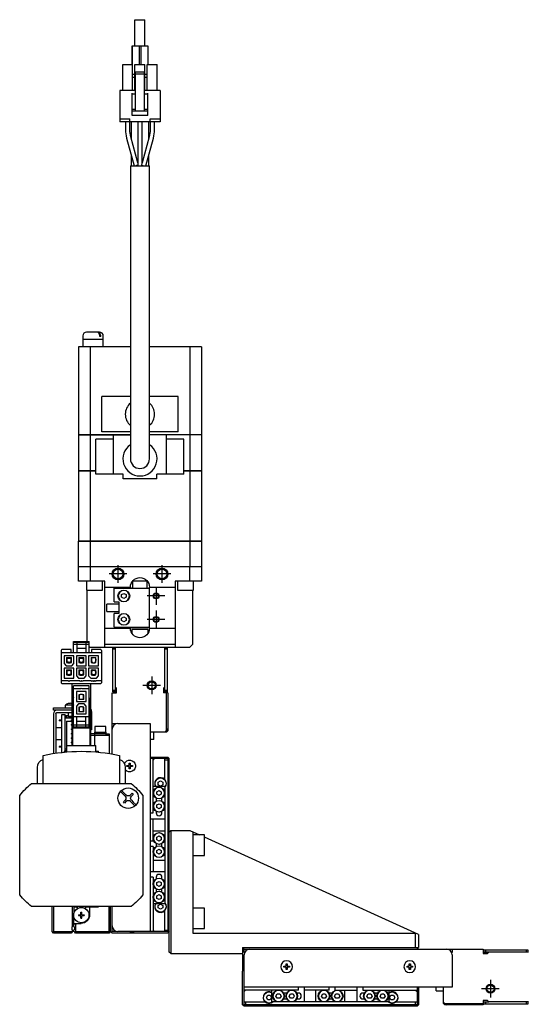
# Model space of a CAD drawing. Extents: x 0 to 1659, y -8 to 1394.
# Drawn here: x 0 to 173.4, y 554.5 to 891.1 of the extents above; entities that cross this region are included whole.
import ezdxf

# ---------------------------------------------------------------- set-up
doc = ezdxf.new("R2010")
doc.units = 0
doc.header["$LTSCALE"] = 0.5
doc.linetypes.add('CENTER', pattern=[50.8, 31.75, -6.35, 6.35, -6.35])
for name, color, linetype in [('MSM_CENTER', 1, 'CENTER'), ('MSM_CONTINUOUS', 7, 'CONTINUOUS'), ('MSM_NARROW', 5, 'CONTINUOUS')]:
    doc.layers.add(name, color=color, linetype=linetype)

msp = doc.modelspace()

# ---------------------------------------------------------------- linework, layer by layer
at = {"layer": 'MSM_CENTER'}
for p, q in [((33.5, 704.97), (33.5, 698.97)), ((48.5, 704.97), (48.5, 698.97)), ((36.5, 701.97), (30.5, 701.97)), ((51.5, 701.97), (45.5, 701.97)), ((46.5, 697.47), (46.5, 691.47)), ((49.5, 694.47), (43.5, 694.47)), ((46.5, 689.47), (46.5, 683.47)), ((49.5, 686.47), (43.5, 686.47)), ((45, 666.97), (45, 660.97)), ((48, 663.97), (42, 663.97)), ((160.5, 563.47), (160.5, 557.47)), ((163.5, 560.47), (157.5, 560.47))]:
    msp.add_line(p, q, dxfattribs=at)
at = {"layer": 'MSM_CONTINUOUS'}
for p, q in [((39.3, 882.17), (39.3, 891.07)), ((39.3, 882.17), (39.3, 891.07)), ((39.3, 891.07), (42.7, 891.07)), ((39.3, 882.17), (39.3, 891.07)), ((42.7, 882.17), (42.7, 891.07)), ((38.3, 881.22), (38.3, 882.17)), ((38.3, 882.17), (43.7, 882.17)), ((38.3, 882.17), (38.3, 875.82)), ((40.75, 882.17), (40.75, 875.82)), ((41.25, 882.17), (41.25, 875.82)), ((43.7, 882.17), (43.7, 875.82)), ((38.3, 880.92), (38.3, 881.22)), ((38.3, 875.82), (38.3, 880.92)), ((38.3, 879.12), (38.3, 879.42)), ((38.3, 879.42), (38.3, 879.24)), ((38.3, 879.24), (38.3, 875.82)), ((38.3, 875.82), (38.3, 879.12)), ((35.1, 875.82), (38.5, 875.82)), ((35.1, 866.92), (35.1, 875.82)), ((38.5, 866.92), (38.5, 875.82)), ((39.3, 875.82), (42.7, 875.82)), ((39.3, 866.92), (39.3, 875.82)), ((42.7, 866.92), (42.7, 875.82)), ((43.5, 875.82), (46.9, 875.82)), ((43.5, 866.92), (43.5, 875.82)), ((46.9, 866.92), (46.9, 875.82)), ((38.5, 872.47), (39.3, 872.47)), ((39.5, 859.92), (39.5, 873.22)), ((42.5, 873.22), (39.5, 873.22)), ((42.5, 872.52), (39.5, 872.52)), ((42.5, 859.92), (42.5, 873.22)), ((42.7, 872.47), (43.5, 872.47)), ((38.5, 871.47), (39.3, 871.47)), ((42.7, 871.47), (43.5, 871.47)), ((34.1, 866.92), (34.1, 856.22)), ((39.5, 866.92), (34.1, 866.92)), ((38.3, 858.42), (38.3, 865.97)), ((39.5, 865.67), (38.3, 865.67)), ((47.9, 866.92), (42.5, 866.92)), ((43.7, 865.67), (42.5, 865.67)), ((43.7, 858.42), (43.7, 865.97)), ((47.9, 866.92), (47.9, 856.22)), ((39.5, 860.42), (38.3, 860.42)), ((43.7, 859.92), (38.3, 859.92)), ((43.7, 858.42), (38.3, 858.42)), ((43.7, 860.42), (42.5, 860.42)), ((34.1, 857.22), (37.5, 857.22)), ((47.9, 856.22), (34.1, 856.22)), ((36.05, 856.22), (36.05, 853.6)), ((37.5, 856.22), (37.5, 857.22)), ((37.55, 853.6), (37.55, 856.22)), ((38, 856.22), (38, 850.64)), ((40.25, 856.22), (40.25, 841.22)), ((41.75, 842.25), (41.75, 856.22)), ((44, 850.64), (44, 856.22)), ((44.45, 856.22), (44.45, 853.59)), ((44.5, 856.22), (44.5, 857.22)), ((44.5, 857.22), (47.9, 857.22)), ((45.95, 853.59), (45.95, 856.22)), ((36.43, 850.71), (38.97, 841.22)), ((40.25, 842.25), (37.88, 851.1)), ((44.12, 851.1), (41.75, 842.25)), ((43.03, 841.22), (45.57, 850.71)), ((38, 844.85), (38, 841.22)), ((41.64, 841.36), (41.75, 842.25)), ((44, 841.22), (44, 844.85)), ((37.75, 841.22), (44.25, 841.22)), ((37.75, 841.22), (37.75, 741.22)), ((41.75, 841.22), (41.75, 841.32)), ((44.25, 741.22), (44.25, 841.22)), ((27.2, 784.47), (22.8, 784.47)), ((21.5, 783.17), (21.5, 782.02)), ((28.5, 782.02), (21.5, 782.02)), ((28.5, 781.97), (21.5, 781.97)), ((21.5, 781.97), (21.5, 779.47)), ((21.55, 782.02), (21.55, 781.97)), ((27.29, 782.97), (27.29, 783.17)), ((27.65, 782.97), (27.29, 782.97)), ((27.65, 782.97), (27.65, 783.17)), ((28.45, 781.97), (28.45, 782.02)), ((28.5, 782.02), (28.5, 783.17)), ((28.5, 779.47), (28.5, 781.97)), ((37.75, 779.47), (20, 779.47)), ((20, 779.47), (20, 749.52)), ((24.03, 779.47), (24.03, 749.52)), ((62, 779.47), (44.25, 779.47)), ((57.97, 779.47), (57.97, 749.52)), ((62, 779.47), (62, 749.52)), ((28, 750.47), (28, 762.47)), ((37.75, 762.47), (28, 762.47)), ((54, 762.47), (44.25, 762.47)), ((54, 750.47), (54, 762.47)), ((20, 749.52), (37.75, 749.52)), ((20, 749.47), (20, 737.22)), ((20, 749.47), (37.75, 749.47)), ((20.05, 749.52), (20.05, 749.47)), ((24.03, 749.47), (24.03, 737.22)), ((24.29, 749.52), (24.29, 749.47)), ((26, 735.97), (26, 747.97)), ((32, 747.97), (26, 747.97)), ((37.75, 750.47), (28, 750.47)), ((32, 735.97), (32, 749.47)), ((54, 750.47), (44.25, 750.47)), ((44.25, 749.52), (62, 749.52)), ((62, 749.47), (44.25, 749.47)), ((50, 735.97), (50, 749.47)), ((56, 747.97), (50, 747.97)), ((56, 735.97), (56, 747.97)), ((57.71, 749.52), (57.71, 749.47)), ((57.97, 749.47), (57.97, 737.22)), ((61.95, 749.52), (61.95, 749.47)), ((62, 749.47), (62, 737.22)), ((20, 737.22), (26, 737.22)), ((20, 737.17), (20, 713.22)), ((20, 737.17), (26, 737.17)), ((20.05, 737.22), (20.05, 737.17)), ((24.03, 737.17), (24.03, 713.22)), ((24.29, 737.22), (24.29, 737.17)), ((56, 737.22), (62, 737.22)), ((56, 737.17), (62, 737.17)), ((57.71, 737.22), (57.71, 737.17)), ((57.97, 737.17), (57.97, 713.22)), ((61.95, 737.22), (61.95, 737.17)), ((62, 737.17), (62, 713.22)), ((35.22, 735.97), (26, 735.97)), ((35.22, 734.47), (35.22, 735.97)), ((46.78, 734.47), (35.22, 734.47)), ((46.78, 734.47), (46.78, 735.97)), ((56, 735.97), (46.78, 735.97)), ((20, 713.22), (62, 713.22)), ((20, 713.17), (62, 713.17)), ((20, 699.47), (20, 713.17)), ((20.05, 713.22), (20.05, 713.17)), ((24.03, 713.17), (24.03, 704.47)), ((24.29, 713.22), (24.29, 713.17)), ((57.71, 713.22), (57.71, 713.17)), ((57.97, 713.17), (57.97, 704.47)), ((61.95, 713.22), (61.95, 713.17)), ((62, 713.17), (62, 699.47)), ((20, 704.47), (62, 704.47)), ((24, 704.47), (24, 699.47)), ((58, 699.47), (58, 704.47)), ((29, 699.47), (20, 699.47)), ((22.75, 699.47), (22.75, 696.47)), ((28.25, 696.47), (28.25, 699.47)), ((29, 676.97), (29, 699.47)), ((29, 697.47), (37.75, 697.47)), ((32.25, 692.47), (32.25, 697.17)), ((32.25, 697.17), (44.25, 697.17)), ((37.75, 697.47), (37.75, 697.17)), ((43.56, 699.47), (38.44, 699.47)), ((38.5, 699.47), (38.5, 697.17)), ((43.5, 697.17), (43.5, 699.47)), ((44.25, 697.47), (53, 697.47)), ((44.25, 683.47), (44.25, 697.47)), ((53, 699.47), (53, 676.97)), ((62, 699.47), (53, 699.47)), ((53.75, 699.47), (53.75, 696.47)), ((59.25, 696.47), (59.25, 699.47)), ((22.75, 696.47), (28.25, 696.47)), ((23, 678.97), (23, 696.47)), ((34.75, 694.91), (35.5, 695.34)), ((34.75, 694.04), (34.75, 694.91)), ((35.5, 693.61), (34.75, 694.04)), ((35.5, 695.34), (36.25, 694.91)), ((36.25, 694.04), (35.5, 693.61)), ((36.25, 694.91), (36.25, 694.04)), ((46.15, 693.77), (46.8, 693.77)), ((46.82, 693.76), (46.8, 693.77)), ((53.75, 696.47), (59.25, 696.47)), ((59, 677.97), (59, 696.47)), ((29.75, 689.22), (29.75, 691.72)), ((33.75, 691.72), (29.75, 691.72)), ((32.25, 692.47), (33.75, 692.47)), ((33.75, 692.47), (33.75, 688.47)), ((29.75, 689.22), (33.75, 689.22)), ((32.25, 683.77), (32.25, 688.47)), ((33.75, 688.47), (32.25, 688.47)), ((34.75, 686.91), (35.5, 687.34)), ((34.75, 686.04), (34.75, 686.91)), ((35.5, 687.34), (36.25, 686.91)), ((36.25, 686.91), (36.25, 686.04)), ((29, 683.47), (37.75, 683.47)), ((32.25, 683.77), (44.25, 683.77)), ((35.5, 685.61), (34.75, 686.04)), ((36.25, 686.04), (35.5, 685.61)), ((37.75, 683.77), (37.75, 683.47)), ((44.25, 683.57), (37.75, 683.57)), ((44.25, 683.47), (53, 683.47)), ((43.75, 682.97), (38.25, 682.97)), ((38.25, 682.97), (38.25, 681.74)), ((43.75, 681.74), (43.75, 682.97)), ((18.3, 675.17), (18.3, 678.97)), ((18.3, 678.97), (23.7, 678.97)), ((18.3, 678.67), (23.7, 678.67)), ((18.3, 677.97), (23.7, 677.97)), ((19.5, 678.67), (19.5, 675.17)), ((19.5, 676.67), (22.5, 676.67)), ((22.5, 678.67), (22.5, 675.17)), ((23.7, 675.17), (23.7, 678.97)), ((23.7, 677.27), (24, 676.97)), ((24, 676.97), (58, 676.97)), ((29, 677.97), (53, 677.97)), ((31.7, 661.77), (31.7, 676.77)), ((31.7, 676.77), (32.5, 676.77)), ((32.5, 676.97), (32.5, 661.77)), ((49.5, 661.77), (49.5, 676.97)), ((49.5, 676.77), (50.3, 676.77)), ((50.3, 676.77), (50.3, 661.77)), ((58, 676.97), (59, 677.97)), ((14.1, 675.87), (14.1, 664.87)), ((14.1, 675.17), (27.9, 675.17)), ((17.5, 676.17), (14.4, 676.17)), ((15.1, 674.07), (15.1, 671.42)), ((18.5, 674.07), (15.1, 674.07)), ((16, 673.42), (16, 672.92)), ((16, 673.42), (17.6, 673.42)), ((16.05, 673.42), (16.05, 672.05)), ((17, 673.27), (17.55, 673.12)), ((17.5, 675.17), (17.5, 676.17)), ((17.55, 672.05), (17.55, 673.42)), ((17.6, 672.92), (17.6, 673.42)), ((18.5, 671.42), (18.5, 674.07)), ((19.3, 674.07), (19.3, 670.67)), ((22.7, 674.07), (19.3, 674.07)), ((20.2, 673.42), (21.8, 673.42)), ((20.2, 673.42), (20.2, 672.92)), ((20.25, 673.42), (20.25, 672.05)), ((21.75, 672.05), (21.75, 673.42)), ((21.8, 672.92), (21.8, 673.42)), ((22.7, 670.67), (22.7, 674.07)), ((23.5, 674.07), (23.5, 670.67)), ((26.9, 674.07), (23.5, 674.07)), ((24.4, 673.42), (26, 673.42)), ((24.4, 673.42), (24.4, 672.92)), ((24.45, 673.42), (24.45, 672.05)), ((24.5, 676.17), (24.5, 675.17)), ((27.6, 676.17), (24.5, 676.17)), ((25.95, 672.05), (25.95, 673.42)), ((26, 672.92), (26, 673.42)), ((26.9, 670.67), (26.9, 674.07)), ((27.9, 675.87), (27.9, 664.87)), ((32.5, 676.27), (31.7, 676.27)), ((50.3, 676.27), (49.5, 676.27)), ((15.1, 671.42), (15.85, 670.67)), ((15.1, 669.87), (15.1, 666.47)), ((18.5, 669.87), (15.1, 669.87)), ((15.85, 670.67), (17.75, 670.67)), ((15.9, 672.92), (15.9, 672.42)), ((16.05, 672.92), (15.9, 672.92)), ((15.9, 672.42), (16.05, 672.42)), ((16, 672.42), (16, 671.77)), ((16, 671.77), (16.32, 671.77)), ((16.05, 672.05), (16.32, 671.77)), ((16.32, 671.77), (16.43, 671.67)), ((16.43, 671.67), (17.18, 671.67)), ((17.14, 671.67), (16.6, 671.83)), ((17.18, 671.67), (17.27, 671.77)), ((17.27, 671.77), (17.55, 672.05)), ((17.27, 671.77), (17.6, 671.77)), ((17.55, 672.92), (17.7, 672.92)), ((17.55, 672.42), (17.7, 672.42)), ((17.6, 671.77), (17.6, 672.42)), ((17.7, 672.42), (17.7, 672.92)), ((17.75, 670.67), (18.5, 671.42)), ((18.5, 666.47), (18.5, 669.87)), ((19.3, 670.67), (22.7, 670.67)), ((19.3, 669.87), (19.3, 667.22)), ((22.7, 669.87), (19.3, 669.87)), ((20.25, 672.92), (20.1, 672.92)), ((20.1, 672.92), (20.1, 672.42)), ((20.1, 672.42), (20.25, 672.42)), ((20.2, 672.42), (20.2, 671.77)), ((20.2, 671.77), (20.52, 671.77)), ((20.25, 672.05), (20.52, 671.77)), ((20.52, 671.77), (20.62, 671.67)), ((20.62, 671.67), (21.37, 671.67)), ((21.37, 671.67), (21.47, 671.77)), ((21.47, 671.77), (21.75, 672.05)), ((21.47, 671.77), (21.8, 671.77)), ((21.75, 672.92), (21.9, 672.92)), ((21.75, 672.42), (21.9, 672.42)), ((21.8, 671.77), (21.8, 672.42)), ((21.9, 672.42), (21.9, 672.92)), ((22.7, 667.22), (22.7, 669.87)), ((23.5, 670.67), (26.9, 670.67)), ((23.5, 669.87), (23.5, 667.22)), ((26.9, 669.87), (23.5, 669.87)), ((24.3, 672.92), (24.3, 672.42)), ((24.45, 672.92), (24.3, 672.92)), ((24.3, 672.42), (24.45, 672.42)), ((24.4, 672.42), (24.4, 671.77)), ((24.4, 671.77), (24.72, 671.77)), ((24.45, 672.05), (24.72, 671.77)), ((24.72, 671.77), (24.82, 671.67)), ((24.82, 671.67), (25.57, 671.67)), ((25.57, 671.67), (25.67, 671.77)), ((25.67, 671.77), (25.95, 672.05)), ((25.67, 671.77), (26, 671.77)), ((25.95, 672.92), (26.1, 672.92)), ((25.95, 672.42), (26.1, 672.42)), ((26, 671.77), (26, 672.42)), ((26.1, 672.42), (26.1, 672.92)), ((26.9, 667.22), (26.9, 669.87)), ((15.1, 666.47), (18.5, 666.47)), ((16.05, 668.72), (15.9, 668.72)), ((15.9, 668.72), (15.9, 668.22)), ((15.9, 668.22), (16.05, 668.22)), ((16, 669.22), (16, 668.72)), ((16, 669.22), (17.6, 669.22)), ((16, 668.22), (16, 667.57)), ((16, 667.57), (16.32, 667.57)), ((16.05, 669.22), (16.05, 667.85)), ((16.05, 667.85), (16.32, 667.57)), ((16.32, 667.57), (16.43, 667.47)), ((16.43, 667.47), (17.18, 667.47)), ((16.59, 669.07), (17.11, 669.22)), ((17.46, 667.76), (17.01, 667.63)), ((17.18, 667.47), (17.27, 667.57)), ((17.27, 667.57), (17.55, 667.85)), ((17.27, 667.57), (17.6, 667.57)), ((17.55, 667.85), (17.55, 669.22)), ((17.55, 668.72), (17.7, 668.72)), ((17.55, 668.22), (17.7, 668.22)), ((17.6, 668.72), (17.6, 669.22)), ((17.6, 667.57), (17.6, 668.22)), ((17.7, 668.22), (17.7, 668.72)), ((19.3, 667.22), (20.05, 666.47)), ((20.05, 666.47), (21.95, 666.47)), ((20.1, 668.72), (20.1, 668.22)), ((20.25, 668.72), (20.1, 668.72)), ((20.1, 668.22), (20.25, 668.22)), ((20.2, 669.22), (21.8, 669.22)), ((20.2, 669.22), (20.2, 668.72)), ((20.2, 668.22), (20.2, 667.57)), ((20.2, 667.57), (20.52, 667.57)), ((20.25, 669.22), (20.25, 667.85)), ((20.25, 669.22), (20.25, 669.14)), ((20.25, 667.85), (20.52, 667.57)), ((20.52, 667.57), (20.62, 667.47)), ((20.62, 667.47), (21.37, 667.47)), ((21.37, 667.47), (21.75, 667.85)), ((21.47, 667.57), (21.8, 667.57)), ((21.75, 667.85), (21.75, 669.22)), ((21.75, 669.22), (21.75, 669.14)), ((21.75, 668.72), (21.9, 668.72)), ((21.75, 668.22), (21.9, 668.22)), ((21.8, 668.72), (21.8, 669.22)), ((21.8, 667.57), (21.8, 668.22)), ((21.9, 668.22), (21.9, 668.72)), ((21.95, 666.47), (22.7, 667.22)), ((23.5, 667.22), (24.25, 666.47)), ((24.25, 666.47), (26.15, 666.47)), ((24.45, 668.72), (24.3, 668.72)), ((24.3, 668.72), (24.3, 668.22)), ((24.3, 668.22), (24.45, 668.22)), ((24.4, 669.22), (26, 669.22)), ((24.4, 669.22), (24.4, 668.72)), ((24.4, 668.22), (24.4, 667.57)), ((24.4, 667.57), (24.72, 667.57)), ((24.45, 669.22), (24.45, 667.85)), ((24.45, 667.85), (24.72, 667.57)), ((24.54, 667.76), (24.99, 667.63)), ((24.72, 667.57), (24.82, 667.47)), ((24.82, 667.47), (25.57, 667.47)), ((25.41, 669.07), (24.89, 669.22)), ((25.57, 667.47), (25.67, 667.57)), ((25.67, 667.57), (25.95, 667.85)), ((25.67, 667.57), (26, 667.57)), ((25.95, 667.85), (25.95, 669.22)), ((25.95, 668.72), (26.1, 668.72)), ((25.95, 668.22), (26.1, 668.22)), ((26, 668.72), (26, 669.22)), ((26, 667.57), (26, 668.22)), ((26.1, 668.22), (26.1, 668.72)), ((26.15, 666.47), (26.9, 667.22)), ((14.1, 665.57), (16.55, 665.57)), ((14.4, 664.57), (27.6, 664.57)), ((17.05, 665.57), (20.47, 665.57)), ((17.75, 664.57), (17.75, 643.47)), ((18.3, 649.37), (18.3, 663.77)), ((23.7, 663.77), (18.3, 663.77)), ((20.97, 665.57), (21.02, 665.57)), ((21.53, 665.57), (24.4, 665.57)), ((23.7, 649.37), (23.7, 663.77)), ((24.25, 643.47), (24.25, 664.57)), ((24.9, 665.57), (24.95, 665.57)), ((25.45, 665.57), (25.5, 665.57)), ((26, 665.57), (27.9, 665.57)), ((32.5, 663.47), (33, 662.97)), ((32.75, 663.22), (32.75, 661.47)), ((49, 662.97), (49.5, 663.47)), ((20.75, 662.77), (18.3, 662.77)), ((22.7, 661.87), (19.3, 661.87)), ((19.3, 661.87), (19.3, 658.47)), ((20.25, 660.12), (20.1, 660.12)), ((20.1, 660.12), (20.1, 659.62)), ((20.52, 660.77), (20.2, 660.77)), ((20.2, 660.77), (20.2, 660.12)), ((20.62, 660.87), (20.25, 660.5)), ((20.25, 660.5), (20.25, 659.12)), ((21.37, 660.87), (20.62, 660.87)), ((23.7, 662.77), (21.25, 662.77)), ((21.75, 660.5), (21.37, 660.87)), ((21.8, 660.77), (21.47, 660.77)), ((21.75, 659.12), (21.75, 660.5)), ((21.9, 660.12), (21.75, 660.12)), ((21.8, 660.12), (21.8, 660.77)), ((21.9, 659.62), (21.9, 660.12)), ((22.7, 658.47), (22.7, 661.87)), ((31.5, 640.54), (31.5, 661.47)), ((31.5, 661.47), (33, 661.47)), ((31.7, 662.27), (32.5, 662.27)), ((32.5, 661.77), (31.7, 661.77)), ((33, 661.47), (33, 662.97)), ((49, 662.97), (49, 661.47)), ((50.5, 661.47), (49, 661.47)), ((49.5, 662.27), (50.3, 662.27)), ((50.3, 661.77), (49.5, 661.77)), ((50, 648.59), (50, 661.47)), ((50.5, 661.47), (50.5, 648.47)), ((17.75, 657.17), (15.5, 657.17)), ((15.5, 657.17), (15.5, 656.27)), ((16.57, 657.73), (16.55, 657.73)), ((17.3, 657.73), (17.3, 657.86)), ((17.7, 657.73), (17.3, 657.73)), ((17.7, 657.86), (17.7, 657.73)), ((18, 658.47), (18, 643.47)), ((19.3, 658.47), (22.7, 658.47)), ((20.05, 657.67), (19.3, 656.92)), ((19.3, 656.92), (19.3, 654.27)), ((21.95, 657.67), (20.05, 657.67)), ((20.1, 659.62), (20.25, 659.62)), ((20.2, 659.62), (20.2, 659.12)), ((21.8, 659.12), (20.2, 659.12)), ((20.52, 656.57), (20.2, 656.57)), ((20.2, 656.57), (20.2, 655.92)), ((20.62, 656.67), (20.25, 656.3)), ((21.37, 656.67), (20.62, 656.67)), ((21.75, 656.3), (21.37, 656.67)), ((21.8, 656.57), (21.47, 656.57)), ((21.9, 659.62), (21.75, 659.62)), ((21.8, 659.12), (21.8, 659.62)), ((21.8, 655.92), (21.8, 656.57)), ((22.7, 656.92), (21.95, 657.67)), ((22.7, 654.27), (22.7, 656.92)), ((24, 643.47), (24, 658.47)), ((11.5, 655.47), (11.5, 656.27)), ((11.5, 656.27), (17.75, 656.27)), ((17.75, 655.47), (11.5, 655.47)), ((11.5, 654.27), (11.5, 640.71)), ((12.3, 654.27), (12.3, 640.83)), ((12.7, 654.67), (17.75, 654.67)), ((14.3, 641.09), (14.3, 653.97)), ((14.3, 653.97), (15.5, 653.97)), ((15.5, 641.47), (15.5, 653.97)), ((15.5, 653.72), (16.5, 653.72)), ((15.5, 653.18), (16.05, 653.18)), ((16.05, 653.18), (16.05, 652.95)), ((16.5, 654.67), (16.5, 653.47)), ((16.5, 653.47), (17.75, 653.47)), ((16.5, 653.47), (16.7, 653.27)), ((17.75, 653.27), (16.7, 653.27)), ((23.7, 653.17), (18.3, 653.17)), ((19.3, 654.27), (22.7, 654.27)), ((19.5, 649.67), (19.5, 653.17)), ((20.25, 655.92), (20.1, 655.92)), ((20.1, 655.92), (20.1, 655.42)), ((20.1, 655.42), (20.25, 655.42)), ((20.2, 655.42), (20.2, 654.92)), ((21.8, 654.92), (20.2, 654.92)), ((20.25, 656.3), (20.25, 654.92)), ((21.75, 654.92), (21.75, 656.3)), ((21.9, 655.92), (21.75, 655.92)), ((21.9, 655.42), (21.75, 655.42)), ((21.8, 654.92), (21.8, 655.42)), ((21.9, 655.42), (21.9, 655.92)), ((22.5, 649.67), (22.5, 653.17)), ((24.5, 655.07), (24.5, 648.77)), ((14.3, 652.1), (13.5, 652.1)), ((13.5, 652.1), (13.5, 651.85)), ((14.3, 651.85), (13.5, 651.85)), ((15.5, 652.95), (16.3, 652.95)), ((17.75, 652.72), (15.5, 652.72)), ((16, 651.72), (17.65, 651.72)), ((16, 651.72), (16, 641.26)), ((16.3, 652.95), (16.3, 652.72)), ((17.65, 652.22), (17.75, 652.22)), ((17.65, 651.72), (17.65, 652.22)), ((23.7, 650.37), (18.3, 650.37)), ((23.7, 649.67), (18.3, 649.67)), ((22.5, 651.67), (19.5, 651.67)), ((29.4, 649.97), (25.6, 649.97)), ((25.6, 649.97), (25.6, 647.97)), ((29.4, 647.97), (29.4, 649.97)), ((31.5, 650.97), (32.7, 650.97)), ((33.5, 650.97), (44.5, 650.97)), ((44.5, 650.97), (44.5, 579.97)), ((14.3, 649.47), (12.3, 649.47)), ((23.7, 649.37), (18.3, 649.37)), ((24.5, 648.77), (24.25, 648.77)), ((29.5, 647.47), (24.25, 647.47)), ((24.25, 646.97), (30.5, 646.97)), ((25.5, 647.97), (25.5, 643.47)), ((25.5, 647.97), (29.5, 647.97)), ((25.5, 646.47), (26, 646.97)), ((29.5, 646.97), (29.5, 647.97)), ((29.5, 647.47), (30.5, 647.47)), ((30.5, 647.47), (30.5, 640.71)), ((50, 647.97), (44.5, 647.97)), ((45.75, 645.47), (45.75, 647.97)), ((49.69, 647.97), (50, 648.59)), ((50, 648.59), (50.5, 649.09)), ((50.5, 648.47), (50, 647.97)), ((12.3, 645.47), (14.3, 645.47)), ((14.3, 643.1), (13.5, 643.1)), ((13.5, 643.1), (13.5, 642.85)), ((16, 643.47), (26, 643.47)), ((26, 641.26), (26, 643.47)), ((45.75, 645.47), (44.5, 645.47)), ((8, 630.47), (8, 640.04)), ((14.3, 642.85), (13.5, 642.85)), ((15.18, 641.47), (16, 641.47)), ((15.18, 641.47), (15.18, 641.19)), ((16, 642.22), (15.5, 642.22)), ((15.5, 641.77), (16, 641.77)), ((26, 641.47), (26.82, 641.47)), ((26.82, 641.19), (26.82, 641.47)), ((34, 640.04), (34, 630.47)), ((36.57, 636.67), (37.3, 636.67)), ((37.3, 636.27), (36.57, 636.27)), ((37.3, 636.67), (37.3, 637.4)), ((37.3, 635.54), (37.3, 636.27)), ((37.7, 637.4), (37.7, 636.67)), ((37.7, 636.67), (38.43, 636.67)), ((37.7, 636.27), (37.7, 635.54)), ((38.43, 636.27), (37.7, 636.27)), ((44.5, 639.47), (50.5, 639.47)), ((50.5, 638.97), (44.5, 638.97)), ((45.5, 638.47), (46, 638.97)), ((45.5, 620.47), (45.5, 638.97)), ((49.5, 631.8), (49.5, 638.97)), ((50.5, 638.47), (49.5, 638.47)), ((50.5, 639.47), (51, 638.97)), ((50.75, 639.22), (50.5, 638.97)), ((50.5, 638.97), (50.5, 579.97)), ((51, 572.97), (51, 638.97)), ((6, 630.47), (6, 635.89)), ((36, 635.89), (36, 630.47)), ((4, 630.47), (3.87, 630.34)), ((4.03, 630.47), (37.97, 630.47)), ((38.13, 630.34), (38, 630.47)), ((49.5, 629.47), (45.5, 629.47)), ((47.25, 630.91), (48, 631.34)), ((47.25, 630.04), (47.25, 630.91)), ((48, 629.61), (47.25, 630.04)), ((48, 631.34), (48.75, 630.91)), ((48.75, 630.04), (48, 629.61)), ((48.75, 630.91), (48.75, 630.04)), ((49.5, 629.47), (49.5, 589.47)), ((0.13, 626.6), (0, 626.47)), ((0, 592.5), (0, 626.44)), ((35.94, 626.18), (34.35, 627.77)), ((34.71, 628.12), (36.29, 626.53)), ((37.71, 626.53), (38.31, 627.13)), ((38.66, 626.78), (38.06, 626.18)), ((38.31, 627.13), (38.66, 626.78)), ((42, 626.47), (41.87, 626.6)), ((42, 626.44), (42, 592.5)), ((46.75, 627.66), (47.5, 628.09)), ((46.75, 626.79), (46.75, 627.66)), ((47.5, 626.36), (46.75, 626.79)), ((47.5, 628.09), (48.25, 627.66)), ((48.25, 626.79), (47.5, 626.36)), ((48.25, 627.66), (48.25, 626.79)), ((35.34, 624.17), (35.94, 624.77)), ((35.69, 623.81), (35.34, 624.17)), ((36.29, 624.41), (35.69, 623.81)), ((38.37, 623.75), (37.71, 624.41)), ((38.06, 624.77), (38.72, 624.1)), ((39.29, 622.83), (38.37, 623.75)), ((38.72, 624.1), (39.65, 623.18)), ((46.5, 625.49), (46.5, 624.46)), ((46.75, 623.16), (47.5, 623.59)), ((46.75, 622.29), (46.75, 623.16)), ((47.5, 623.59), (48.25, 623.16)), ((48.25, 623.16), (48.25, 622.29)), ((48.5, 624.46), (48.5, 625.49)), ((44.5, 620.47), (45.5, 620.47)), ((46.5, 620.99), (46.5, 620.47)), ((47.5, 621.86), (46.75, 622.29)), ((48.25, 622.29), (47.5, 621.86)), ((48.5, 620.47), (48.5, 620.99)), ((44.5, 618.47), (49.5, 618.47)), ((45.5, 610.97), (45.5, 618.47)), ((49.5, 614.27), (45.5, 614.27)), ((51, 613.97), (51.5, 614.47)), ((51.5, 614.47), (51.5, 572.47)), ((51.5, 614.47), (58, 614.47)), ((58, 614.47), (61.29, 612.97)), ((59, 614.02), (59, 579.47)), ((63, 612.97), (59, 612.97)), ((63, 605.97), (63, 612.97)), ((44.5, 610.97), (45.5, 610.97)), ((46.5, 609.99), (46.5, 608.96)), ((46.75, 612.16), (47.5, 612.59)), ((46.75, 611.29), (46.75, 612.16)), ((47.5, 610.86), (46.75, 611.29)), ((47.5, 612.59), (48.25, 612.16)), ((48.25, 611.29), (47.5, 610.86)), ((48.25, 612.16), (48.25, 611.29)), ((48.5, 608.96), (48.5, 609.99)), ((136, 578.93), (63, 612.19)), ((45.5, 608.97), (44.5, 608.97)), ((45.5, 608.97), (45.5, 600.47)), ((46.75, 607.66), (47.5, 608.09)), ((46.75, 606.79), (46.75, 607.66)), ((47.5, 606.36), (46.75, 606.79)), ((47.5, 608.09), (48.25, 607.66)), ((48.25, 606.79), (47.5, 606.36)), ((48.25, 607.66), (48.25, 606.79)), ((59, 605.97), (63, 605.97)), ((45.5, 604.27), (49.5, 604.27)), ((44.5, 600.47), (49.5, 600.47)), ((45.5, 598.47), (44.5, 598.47)), ((45.5, 598.47), (45.5, 579.97)), ((46.5, 598.47), (46.5, 597.96)), ((46.75, 596.66), (47.5, 597.09)), ((46.75, 595.79), (46.75, 596.66)), ((47.5, 595.36), (46.75, 595.79)), ((47.5, 597.09), (48.25, 596.66)), ((48.25, 595.79), (47.5, 595.36)), ((48.25, 596.66), (48.25, 595.79)), ((48.5, 597.96), (48.5, 598.47)), ((0, 592.47), (0.13, 592.34)), ((41.87, 592.34), (42, 592.47)), ((46.5, 594.49), (46.5, 593.46)), ((46.75, 592.16), (47.5, 592.59)), ((47.5, 592.59), (48.25, 592.16)), ((48.5, 593.46), (48.5, 594.49)), ((49.5, 589.47), (45.5, 589.47)), ((46.75, 591.29), (46.75, 592.16)), ((47.5, 590.86), (46.75, 591.29)), ((47.25, 588.91), (48, 589.34)), ((48.25, 591.29), (47.5, 590.86)), ((48, 589.34), (48.75, 588.91)), ((48.25, 592.16), (48.25, 591.29)), ((3.87, 588.6), (4, 588.47)), ((37.97, 588.47), (4.03, 588.47)), ((11, 579.97), (11, 588.47)), ((11.5, 588.47), (11.5, 579.97)), ((18, 581.73), (18, 588.47)), ((19.45, 588.27), (18.5, 588.27)), ((18.5, 588.27), (18.5, 586.29)), ((19.62, 587.98), (19.45, 588.27)), ((20, 585.72), (20.79, 585.72)), ((20, 585.72), (20, 585.43)), ((20.53, 585.43), (20.53, 585.72)), ((20.85, 586.57), (21.14, 586.57)), ((20.85, 585.78), (20.85, 586.57)), ((21.14, 586.04), (20.85, 586.04)), ((21.14, 585.78), (21.14, 586.57)), ((21.2, 585.72), (22, 585.72)), ((21.47, 585.43), (21.47, 585.72)), ((22, 585.72), (22, 585.43)), ((22.55, 588.27), (22.38, 587.98)), ((26.7, 588.27), (22.55, 588.27)), ((23.8, 588.27), (23.8, 585.57)), ((26.7, 588.47), (26.7, 588.27)), ((30.5, 579.97), (30.5, 588.47)), ((31, 579.97), (31, 588.47)), ((31.5, 579.97), (31.5, 588.47)), ((38, 588.47), (38.13, 588.6)), ((47.25, 588.04), (47.25, 588.91)), ((48, 587.61), (47.25, 588.04)), ((48.75, 588.04), (48, 587.61)), ((48.75, 588.91), (48.75, 588.04)), ((49.5, 579.97), (49.5, 587.15)), ((63, 587.97), (59, 587.97)), ((63, 580.97), (63, 587.97)), ((18.5, 581.73), (18.5, 584.86)), ((18.5, 582.77), (21, 582.77)), ((18.65, 582.77), (19, 582.27)), ((19, 582.27), (19.5, 582.77)), ((20, 585.43), (20.79, 585.43)), ((20.85, 584.57), (20.85, 585.37)), ((20.85, 585.1), (21.14, 585.1)), ((20.85, 584.57), (21.14, 584.57)), ((21.14, 584.57), (21.14, 585.37)), ((21.2, 585.43), (22, 585.43)), ((11.5, 579.47), (11, 579.97)), ((11.25, 579.72), (11.5, 579.97)), ((11.5, 579.97), (18, 579.97)), ((17.5, 579.47), (11.5, 579.47)), ((18, 579.97), (17.5, 579.47)), ((18, 579.97), (18, 580.41)), ((18.5, 579.97), (18.5, 580.41)), ((18.75, 579.72), (18.5, 579.97)), ((18.75, 579.72), (19, 579.97)), ((19, 579.47), (18.75, 579.72)), ((19, 582.27), (19, 579.97)), ((19, 579.97), (30.5, 579.97)), ((30.5, 579.47), (19, 579.47)), ((30.5, 579.97), (30.75, 579.72)), ((30.75, 579.72), (30.5, 579.47)), ((31, 579.97), (30.75, 579.72)), ((31, 579.97), (31.5, 579.47)), ((31.25, 579.72), (31.5, 579.97)), ((32.7, 579.97), (31.5, 579.97)), ((38.7, 579.47), (31.5, 579.47)), ((50.5, 579.97), (33.5, 579.97)), ((37.5, 579.97), (38, 579.47)), ((38, 579.97), (38, 579.47)), ((38.22, 579.47), (38.22, 579.97)), ((38.4, 579.97), (38.4, 579.87)), ((38.5, 579.97), (39, 579.47)), ((38.8, 579.57), (38.7, 579.47)), ((38.9, 579.57), (38.7, 579.57)), ((38.75, 579.72), (39, 579.97)), ((50.5, 579.47), (39, 579.47)), ((46, 579.97), (45.5, 580.47)), ((49.5, 580.47), (50.5, 580.47)), ((50.5, 579.97), (50.75, 579.72)), ((51, 579.97), (50.5, 579.47)), ((59, 580.97), (63, 580.97)), ((59, 579.47), (134.8, 579.47)), ((135, 574.47), (135, 579.38)), ((136, 578.93), (136, 574.47)), ((51.5, 572.47), (51, 572.97)), ((51.5, 572.47), (76, 572.47)), ((76, 573.97), (76.5, 574.47)), ((76, 574.47), (76, 566.77)), ((76, 574.47), (136, 574.47)), ((76.25, 574.22), (76.5, 573.97)), ((76.5, 572.77), (76.5, 573.97)), ((76.5, 573.97), (158, 573.97)), ((135.75, 574.22), (135.5, 574.47)), ((135.5, 573.97), (135.75, 574.22)), ((135.75, 574.22), (136, 573.97)), ((147.5, 573.97), (147.5, 572.77)), ((158, 573.97), (158, 572.47)), ((159.75, 572.72), (158, 572.72)), ((158, 572.47), (159.5, 572.47)), ((158.3, 572.97), (158.3, 573.77)), ((158.3, 573.77), (173.3, 573.77)), ((173.5, 572.97), (158.3, 572.97)), ((158.8, 573.77), (158.8, 572.97)), ((160, 572.97), (159.5, 572.47)), ((172.8, 572.97), (172.8, 573.77)), ((173.3, 573.77), (173.3, 572.97)), ((76.5, 554.97), (76.5, 571.97)), ((90.8, 568.17), (90.8, 568.9)), ((91.2, 568.9), (91.2, 568.17)), ((132.8, 568.17), (132.8, 568.9)), ((133.2, 568.9), (133.2, 568.17)), ((147.5, 571.97), (147.5, 560.97)), ((76.5, 567.97), (76, 567.47)), ((76.5, 567.47), (76, 567.47)), ((76, 567.25), (76.5, 567.25)), ((76, 566.47), (76.5, 566.97)), ((76.1, 566.67), (76, 566.77)), ((76, 554.97), (76, 566.47)), ((76.1, 566.57), (76.1, 566.77)), ((76.25, 566.72), (76.5, 566.47)), ((76.5, 567.07), (76.4, 567.07)), ((90.07, 568.17), (90.8, 568.17)), ((90.8, 567.77), (90.07, 567.77)), ((90.8, 567.04), (90.8, 567.77)), ((91.2, 568.17), (91.93, 568.17)), ((91.2, 567.77), (91.2, 567.04)), ((91.93, 567.77), (91.2, 567.77)), ((132.07, 568.17), (132.8, 568.17)), ((132.8, 567.77), (132.07, 567.77)), ((132.8, 567.04), (132.8, 567.77)), ((133.2, 568.17), (133.93, 568.17)), ((133.2, 567.77), (133.2, 567.04)), ((133.93, 567.77), (133.2, 567.77)), ((147.5, 560.97), (76.5, 560.97)), ((76.5, 559.47), (77, 559.97)), ((95, 559.97), (76.5, 559.97)), ((86, 555.97), (86, 559.97)), ((91.02, 558.97), (89.98, 558.97)), ((95, 558.97), (94.48, 558.97)), ((95, 559.97), (95, 560.97)), ((97, 560.97), (97, 555.97)), ((105.5, 559.97), (97, 559.97)), ((100.8, 559.97), (100.8, 555.97)), ((106.52, 558.97), (105.48, 558.97)), ((105.5, 559.97), (105.5, 560.97)), ((107.5, 560.97), (107.5, 559.97)), ((107.5, 559.97), (115, 559.97)), ((110.8, 555.97), (110.8, 559.97)), ((115, 560.97), (115, 555.97)), ((117, 560.97), (117, 559.97)), ((117, 559.97), (135.5, 559.97)), ((117.52, 558.97), (117, 558.97)), ((122.02, 558.97), (120.98, 558.97)), ((126, 555.97), (126, 559.97)), ((135, 559.97), (135.5, 559.47)), ((135.5, 560.97), (135.5, 554.97)), ((136, 560.97), (136, 554.97)), ((142, 559.72), (142, 560.97)), ((142, 559.72), (144.5, 559.72)), ((144.5, 555.47), (144.5, 560.97)), ((76.5, 555.97), (83.68, 555.97)), ((77, 555.97), (77, 554.97)), ((84.13, 557.47), (84.57, 558.22)), ((84.57, 556.72), (84.13, 557.47)), ((84.57, 558.22), (85.43, 558.22)), ((85.43, 556.72), (84.57, 556.72)), ((85.43, 558.22), (85.87, 557.47)), ((85.87, 557.47), (85.43, 556.72)), ((126, 555.97), (86, 555.97)), ((87.38, 557.97), (87.82, 558.72)), ((87.82, 557.22), (87.38, 557.97)), ((87.82, 558.72), (88.68, 558.72)), ((88.68, 557.22), (87.82, 557.22)), ((88.68, 558.72), (89.12, 557.97)), ((89.12, 557.97), (88.68, 557.22)), ((89.98, 556.97), (91.02, 556.97)), ((91.88, 557.97), (92.32, 558.72)), ((92.32, 557.22), (91.88, 557.97)), ((92.32, 558.72), (93.18, 558.72)), ((93.18, 557.22), (92.32, 557.22)), ((93.18, 558.72), (93.62, 557.97)), ((93.62, 557.97), (93.18, 557.22)), ((94.48, 556.97), (95, 556.97)), ((102.88, 557.97), (103.32, 558.72)), ((103.32, 557.22), (102.88, 557.97)), ((103.32, 558.72), (104.18, 558.72)), ((104.18, 557.22), (103.32, 557.22)), ((104.18, 558.72), (104.62, 557.97)), ((104.62, 557.97), (104.18, 557.22)), ((105.48, 556.97), (106.52, 556.97)), ((107.38, 557.97), (107.82, 558.72)), ((107.82, 557.22), (107.38, 557.97)), ((107.82, 558.72), (108.68, 558.72)), ((108.68, 557.22), (107.82, 557.22)), ((108.68, 558.72), (109.12, 557.97)), ((109.12, 557.97), (108.68, 557.22)), ((117, 556.97), (117.52, 556.97)), ((118.38, 557.97), (118.82, 558.72)), ((118.82, 557.22), (118.38, 557.97)), ((118.82, 558.72), (119.68, 558.72)), ((119.68, 557.22), (118.82, 557.22)), ((119.68, 558.72), (120.12, 557.97)), ((120.12, 557.97), (119.68, 557.22)), ((120.98, 556.97), (122.02, 556.97)), ((122.88, 557.97), (123.32, 558.72)), ((123.32, 557.22), (122.88, 557.97)), ((123.32, 558.72), (124.18, 558.72)), ((124.18, 557.22), (123.32, 557.22)), ((124.18, 558.72), (124.62, 557.97)), ((124.62, 557.97), (124.18, 557.22)), ((126.13, 557.47), (126.57, 558.22)), ((126.57, 556.72), (126.13, 557.47)), ((126.57, 558.22), (127.43, 558.22)), ((127.43, 556.72), (126.57, 556.72)), ((127.43, 558.22), (127.87, 557.47)), ((127.87, 557.47), (127.43, 556.72)), ((128.32, 555.97), (135.5, 555.97)), ((135, 554.97), (135, 555.97)), ((144.5, 555.78), (145.11, 555.47)), ((145, 554.97), (144.5, 555.47)), ((145.11, 555.47), (158, 555.47)), ((145.11, 555.47), (145.61, 554.97)), ((159.5, 556.47), (158, 556.47)), ((158, 556.47), (158, 554.97)), ((158.3, 555.17), (158.3, 555.97)), ((158.3, 555.97), (160, 555.97)), ((158.8, 555.97), (158.8, 555.17)), ((159.5, 556.47), (160, 555.97)), ((173.5, 555.97), (160, 555.97)), ((172.8, 555.17), (172.8, 555.97)), ((173.3, 555.97), (173.3, 555.17)), ((76.5, 554.47), (76, 554.97)), ((76.5, 554.97), (76.25, 554.72)), ((135.5, 554.97), (76.5, 554.97)), ((135.5, 554.47), (76.5, 554.47)), ((135.75, 554.72), (135.5, 554.97)), ((135.5, 554.47), (136, 554.97)), ((158, 554.97), (145, 554.97)), ((173.3, 555.17), (158.3, 555.17))]:
    msp.add_line(p, q, dxfattribs=at)
for points in [[(40.25, 841.4, 0), (40.25, 841.4, 0), (40.24, 841.4, 0), (40.24, 841.4, 0), (40.23, 841.4, 0), (40.23, 841.39, 0), (40.22, 841.39, 0), (40.22, 841.39, 0), (40.21, 841.39, 0), (40.21, 841.39, 0), (40.2, 841.39, 0), (40.2, 841.39, 0), (40.2, 841.39, 0), (40.19, 841.39, 0), (40.19, 841.39, 0), (40.18, 841.39, 0), (40.18, 841.38, 0), (40.17, 841.38, 0), (40.17, 841.38, 0), (40.16, 841.38, 0), (40.16, 841.38, 0), (40.15, 841.38, 0), (40.15, 841.38, 0), (40.14, 841.38, 0), (40.14, 841.38, 0), (40.13, 841.38, 0), (40.13, 841.37, 0), (40.12, 841.37, 0), (40.12, 841.37, 0), (40.11, 841.37, 0), (40.11, 841.37, 0), (40.1, 841.37, 0), (40.1, 841.37, 0), (40.09, 841.37, 0), (40.08, 841.37, 0), (40.08, 841.36, 0), (40.07, 841.36, 0), (40.07, 841.36, 0), (40.06, 841.36, 0), (40.06, 841.36, 0), (40.05, 841.36, 0), (40.05, 841.36, 0), (40.04, 841.36, 0), (40.04, 841.35, 0), (40.03, 841.35, 0), (40.02, 841.35, 0), (40.02, 841.35, 0), (40.01, 841.35, 0), (40.01, 841.35, 0), (40, 841.35, 0), (40, 841.35, 0), (39.99, 841.34, 0), (39.99, 841.34, 0), (39.98, 841.34, 0), (39.97, 841.34, 0), (39.97, 841.34, 0), (39.96, 841.34, 0), (39.96, 841.34, 0), (39.95, 841.33, 0), (39.95, 841.33, 0), (39.94, 841.33, 0), (39.93, 841.33, 0), (39.93, 841.33, 0), (39.92, 841.33, 0), (39.92, 841.33, 0), (39.91, 841.32, 0), (39.9, 841.32, 0), (39.9, 841.32, 0), (39.89, 841.32, 0), (39.89, 841.32, 0), (39.88, 841.32, 0), (39.88, 841.32, 0), (39.87, 841.31, 0), (39.86, 841.31, 0), (39.86, 841.31, 0), (39.85, 841.31, 0), (39.85, 841.31, 0), (39.84, 841.31, 0), (39.83, 841.3, 0), (39.83, 841.3, 0), (39.82, 841.3, 0), (39.82, 841.3, 0), (39.81, 841.3, 0), (39.8, 841.3, 0), (39.8, 841.29, 0), (39.79, 841.29, 0), (39.79, 841.29, 0), (39.78, 841.29, 0), (39.77, 841.29, 0), (39.77, 841.29, 0), (39.76, 841.29, 0), (39.76, 841.28, 0), (39.75, 841.28, 0), (39.74, 841.28, 0), (39.74, 841.28, 0), (39.73, 841.28, 0), (39.73, 841.28, 0), (39.72, 841.27, 0), (39.71, 841.27, 0), (39.71, 841.27, 0), (39.7, 841.27, 0), (39.7, 841.27, 0), (39.69, 841.27, 0), (39.68, 841.26, 0), (39.68, 841.26, 0), (39.67, 841.26, 0), (39.67, 841.26, 0), (39.66, 841.26, 0), (39.65, 841.26, 0), (39.65, 841.25, 0), (39.64, 841.25, 0), (39.64, 841.25, 0), (39.63, 841.25, 0), (39.62, 841.25, 0), (39.62, 841.25, 0), (39.61, 841.25, 0), (39.61, 841.24, 0), (39.6, 841.24, 0), (39.59, 841.24, 0), (39.59, 841.24, 0), (39.58, 841.24, 0), (39.58, 841.24, 0), (39.57, 841.23, 0), (39.57, 841.23, 0), (39.56, 841.23, 0), (39.55, 841.23, 0), (39.55, 841.23, 0), (39.54, 841.23, 0), (39.54, 841.22, 0)], [(39.96, 841.22, 0), (39.97, 841.22, 0), (39.97, 841.23, 0), (39.97, 841.23, 0), (39.97, 841.23, 0), (39.98, 841.23, 0), (39.98, 841.23, 0), (39.98, 841.23, 0), (39.98, 841.23, 0), (39.99, 841.23, 0), (39.99, 841.23, 0), (39.99, 841.23, 0), (39.99, 841.23, 0), (40, 841.23, 0), (40, 841.23, 0), (40, 841.23, 0), (40, 841.24, 0), (40.01, 841.24, 0), (40.01, 841.24, 0), (40.01, 841.24, 0), (40.01, 841.24, 0), (40.02, 841.24, 0), (40.02, 841.24, 0), (40.02, 841.24, 0), (40.02, 841.24, 0), (40.02, 841.24, 0), (40.03, 841.24, 0), (40.03, 841.24, 0), (40.03, 841.24, 0), (40.03, 841.24, 0), (40.04, 841.25, 0), (40.04, 841.25, 0), (40.04, 841.25, 0), (40.04, 841.25, 0), (40.05, 841.25, 0), (40.05, 841.25, 0), (40.05, 841.25, 0), (40.05, 841.25, 0), (40.06, 841.25, 0), (40.06, 841.25, 0), (40.06, 841.25, 0), (40.06, 841.25, 0), (40.07, 841.25, 0), (40.07, 841.25, 0), (40.07, 841.25, 0), (40.07, 841.26, 0), (40.08, 841.26, 0), (40.08, 841.26, 0), (40.08, 841.26, 0), (40.08, 841.26, 0), (40.08, 841.26, 0), (40.09, 841.26, 0), (40.09, 841.26, 0), (40.09, 841.26, 0), (40.09, 841.26, 0), (40.1, 841.26, 0), (40.1, 841.26, 0), (40.1, 841.26, 0), (40.1, 841.26, 0), (40.1, 841.27, 0), (40.11, 841.27, 0), (40.11, 841.27, 0), (40.11, 841.27, 0), (40.11, 841.27, 0), (40.12, 841.27, 0), (40.12, 841.27, 0), (40.12, 841.27, 0), (40.12, 841.27, 0), (40.13, 841.27, 0), (40.13, 841.27, 0), (40.13, 841.27, 0), (40.13, 841.27, 0), (40.13, 841.27, 0), (40.14, 841.28, 0), (40.14, 841.28, 0), (40.14, 841.28, 0), (40.14, 841.28, 0), (40.15, 841.28, 0), (40.15, 841.28, 0), (40.15, 841.28, 0), (40.15, 841.28, 0), (40.15, 841.28, 0), (40.16, 841.28, 0), (40.16, 841.28, 0), (40.16, 841.28, 0), (40.16, 841.28, 0), (40.16, 841.28, 0), (40.17, 841.29, 0), (40.17, 841.29, 0), (40.17, 841.29, 0), (40.17, 841.29, 0), (40.18, 841.29, 0), (40.18, 841.29, 0), (40.18, 841.29, 0), (40.18, 841.29, 0), (40.18, 841.29, 0), (40.19, 841.29, 0), (40.19, 841.29, 0), (40.19, 841.29, 0), (40.19, 841.29, 0), (40.19, 841.29, 0), (40.2, 841.29, 0), (40.2, 841.3, 0), (40.2, 841.3, 0), (40.2, 841.3, 0), (40.2, 841.3, 0), (40.21, 841.3, 0), (40.21, 841.3, 0), (40.21, 841.3, 0), (40.21, 841.3, 0), (40.21, 841.3, 0), (40.22, 841.3, 0), (40.22, 841.3, 0), (40.22, 841.3, 0), (40.22, 841.3, 0), (40.22, 841.3, 0), (40.23, 841.31, 0), (40.23, 841.31, 0), (40.23, 841.31, 0), (40.23, 841.31, 0), (40.23, 841.31, 0), (40.24, 841.31, 0), (40.24, 841.31, 0), (40.24, 841.31, 0), (40.24, 841.31, 0), (40.24, 841.31, 0), (40.25, 841.31, 0), (40.25, 841.31, 0), (40.25, 841.31, 0)], [(42.05, 841.22, 0), (42.04, 841.22, 0), (42.04, 841.23, 0), (42.04, 841.23, 0), (42.03, 841.23, 0), (42.03, 841.23, 0), (42.02, 841.23, 0), (42.02, 841.23, 0), (42.02, 841.23, 0), (42.01, 841.23, 0), (42.01, 841.24, 0), (42, 841.24, 0), (42, 841.24, 0), (42, 841.24, 0), (41.99, 841.24, 0), (41.99, 841.24, 0), (41.99, 841.24, 0), (41.98, 841.24, 0), (41.98, 841.24, 0), (41.97, 841.25, 0), (41.97, 841.25, 0), (41.97, 841.25, 0), (41.96, 841.25, 0), (41.96, 841.25, 0), (41.96, 841.25, 0), (41.95, 841.25, 0), (41.95, 841.25, 0), (41.94, 841.25, 0), (41.94, 841.25, 0), (41.94, 841.26, 0), (41.93, 841.26, 0), (41.93, 841.26, 0), (41.93, 841.26, 0), (41.92, 841.26, 0), (41.92, 841.26, 0), (41.91, 841.26, 0), (41.91, 841.26, 0), (41.91, 841.26, 0), (41.9, 841.27, 0), (41.9, 841.27, 0), (41.9, 841.27, 0), (41.89, 841.27, 0), (41.89, 841.27, 0), (41.89, 841.27, 0), (41.88, 841.27, 0), (41.88, 841.27, 0), (41.87, 841.27, 0), (41.87, 841.28, 0), (41.87, 841.28, 0), (41.86, 841.28, 0), (41.86, 841.28, 0), (41.86, 841.28, 0), (41.85, 841.28, 0), (41.85, 841.28, 0), (41.85, 841.28, 0), (41.84, 841.28, 0), (41.84, 841.29, 0), (41.84, 841.29, 0), (41.83, 841.29, 0), (41.83, 841.29, 0), (41.83, 841.29, 0), (41.82, 841.29, 0), (41.82, 841.29, 0), (41.82, 841.29, 0), (41.81, 841.29, 0), (41.81, 841.3, 0), (41.81, 841.3, 0), (41.8, 841.3, 0), (41.8, 841.3, 0), (41.8, 841.3, 0), (41.79, 841.3, 0), (41.79, 841.3, 0), (41.79, 841.3, 0), (41.78, 841.3, 0), (41.78, 841.31, 0), (41.78, 841.31, 0), (41.77, 841.31, 0), (41.77, 841.31, 0), (41.77, 841.31, 0), (41.77, 841.31, 0), (41.76, 841.31, 0), (41.76, 841.31, 0), (41.76, 841.31, 0), (41.75, 841.32, 0), (41.75, 841.32, 0), (41.75, 841.32, 0), (41.74, 841.32, 0), (41.74, 841.32, 0), (41.74, 841.32, 0), (41.74, 841.32, 0), (41.73, 841.32, 0), (41.73, 841.32, 0), (41.73, 841.32, 0), (41.72, 841.33, 0), (41.72, 841.33, 0), (41.72, 841.33, 0), (41.72, 841.33, 0), (41.71, 841.33, 0), (41.71, 841.33, 0), (41.71, 841.33, 0), (41.7, 841.33, 0), (41.7, 841.33, 0), (41.7, 841.33, 0), (41.7, 841.34, 0), (41.69, 841.34, 0), (41.69, 841.34, 0), (41.69, 841.34, 0), (41.69, 841.34, 0), (41.68, 841.34, 0), (41.68, 841.34, 0), (41.68, 841.34, 0), (41.68, 841.34, 0), (41.67, 841.34, 0), (41.67, 841.34, 0), (41.67, 841.35, 0), (41.67, 841.35, 0), (41.66, 841.35, 0), (41.66, 841.35, 0), (41.66, 841.35, 0), (41.66, 841.35, 0), (41.65, 841.35, 0), (41.65, 841.35, 0), (41.65, 841.35, 0), (41.65, 841.35, 0), (41.64, 841.35, 0), (41.64, 841.36, 0), (41.64, 841.36, 0), (41.64, 841.36, 0), (41.64, 841.36, 0)]]:
    msp.add_polyline3d(points, dxfattribs=at)
for centre, radius in [((33.5, 701.97), 1.62), ((48.5, 701.97), 1.62), ((35.5, 694.47), 2), ((46.5, 694.47), 0.783), ((35.5, 686.47), 2), ((46.5, 686.47), 0.783), ((16.8, 672.55), 0.75), ((21, 672.55), 0.75), ((16.8, 668.35), 0.75), ((21, 668.35), 0.75), ((25.2, 668.35), 0.75), ((45, 663.97), 1.23), ((37, 625.47), 3.5), ((47.5, 627.22), 2), ((47.5, 622.72), 2), ((47.5, 611.72), 2), ((47.5, 607.22), 2), ((47.5, 596.22), 2), ((47.5, 591.72), 2), ((21, 585.57), 2.6), ((88.25, 557.97), 2), ((92.75, 557.97), 2), ((103.75, 557.97), 2), ((108.25, 557.97), 2), ((119.25, 557.97), 2), ((123.75, 557.97), 2), ((160.5, 560.47), 1.23)]:
    msp.add_circle(centre, radius, dxfattribs=at)
at = {"layer": 'MSM_CONTINUOUS', "extrusion": (0, 0, -1)}
for centre, radius in [((-35.5, 694.47), 1.9), ((-35.5, 686.47), 1.9), ((-47.5, 627.22), 1.9), ((-47.5, 622.72), 1.9), ((-47.5, 611.72), 1.9), ((-47.5, 607.22), 1.9), ((-47.5, 596.22), 1.9), ((-47.5, 591.72), 1.9), ((-91, 567.97), 2), ((-133, 567.97), 2), ((-88.25, 557.97), 1.9), ((-92.75, 557.97), 1.9), ((-103.75, 557.97), 1.9), ((-108.25, 557.97), 1.9), ((-119.25, 557.97), 1.9), ((-123.75, 557.97), 1.9)]:
    msp.add_circle(centre, radius, dxfattribs=at)
at = {"layer": 'MSM_CONTINUOUS'}
for centre, radius, start, end in [((47.2, 853.59), 11.15, 179.9911, 195.0006), ((34.84, 853.59), 11.11, 345, 0.006), ((22.8, 783.17), 1.3, 90, 180), ((26.33, 783.67), 0.809, 33.6126, 87.2927), ((26.65, 783.59), 0.891, 28.7486, 85.0367), ((27.2, 783.17), 1.3, 0, 90), ((25.68, 783.19), 1.61, 359.2584, 34.7863), ((25.98, 783.19), 1.66, 359.4455, 29.7231), ((41, 756.47), 5, 130.5416, 229.4584), ((41, 756.47), 5, 310.5416, 49.4584), ((41, 741.22), 5.82, 123.9465, 56.0535), ((41, 741.22), 3.25, 180, 360), ((14.4, 675.87), 0.3, 90, 180), ((27.6, 675.87), 0.3, 0, 90), ((14.4, 664.87), 0.3, 180, 270), ((27.6, 664.87), 0.3, 270, 0), ((21, 658.47), 3, 154.1588, 205.7217), ((21, 658.47), 3, 334.1588, 25.8426), ((17.5, 654.67), 3.2, 107.27, 128.6822), ((17.5, 654.67), 3.19, 93.5904, 106.9053), ((17.5, 654.67), 3.19, 85.5104, 86.4096), ((12.7, 654.27), 1.2, 90, 180), ((23.3, 655.07), 1.2, 0, 37.6585), ((33.5, 648.97), 2, 90, 180), ((37.5, 636.47), 0.435, 152.6335, 207.3665), ((37.5, 636.47), 0.435, 62.6335, 117.3665), ((37.5, 636.47), 0.435, 332.6335, 27.3665), ((37.5, 636.47), 0.435, 242.6335, 297.3665), ((48, 630.47), 2, 318.5904, 210), ((47.5, 620.47), 1, 180, 0), ((47.5, 598.47), 1, 0, 180), ((48, 588.47), 2, 150, 41.4096), ((21, 588.77), 1.59, 190.8931, 216.1973), ((21, 588.77), 1.59, 323.8027, 349.1069), ((18.75, 581.07), 1, 138.5904, 221.4096), ((17.75, 581.07), 1, 318.5904, 41.4096), ((33.5, 581.97), 2, 180, 270), ((38.7, 579.87), 0.3, 180, 270), ((78.5, 571.97), 2, 90, 180), ((145.5, 571.97), 2, 0, 90), ((76.4, 566.77), 0.3, 90, 180), ((91, 567.97), 0.435, 152.6335, 207.3665), ((91, 567.97), 0.435, 62.6335, 117.3665), ((91, 567.97), 0.435, 242.6335, 297.3665), ((91, 567.97), 0.435, 332.6335, 27.3665), ((133, 567.97), 0.435, 152.6335, 207.3665), ((133, 567.97), 0.435, 62.6335, 117.3665), ((133, 567.97), 0.435, 242.6335, 297.3665), ((133, 567.97), 0.435, 332.6335, 27.3665), ((85, 557.47), 2, 60, 311.4096), ((95, 557.97), 1, 270, 90), ((117, 557.97), 1, 90, 270), ((127, 557.47), 2, 228.5904, 120)]:
    msp.add_arc(centre, radius, start, end, dxfattribs=at)
at = {"layer": 'MSM_CONTINUOUS', "extrusion": (0, 0, -1)}
for centre, radius, start, end in [((-47.2, 853.59), 9.65, 345.0035, 0.008), ((-34.84, 853.59), 9.61, 179.9909, 195.0002), ((-41, 697.47), 3.25, 0, 180), ((-41, 683.47), 3.25, 180, 0), ((-16.8, 665.57), 0.25, 180, 0), ((-20.72, 665.57), 0.25, 180, 0), ((-21.28, 665.57), 0.25, 180, 0), ((-24.65, 665.57), 0.25, 180, 0), ((-25.2, 665.57), 0.25, 180, 0), ((-25.75, 665.57), 0.25, 180, 0), ((-21, 662.77), 0.25, 359.9993, 179.9993), ((-21, 660), 1, 298.9543, 318.5897), ((-21, 660), 1, 221.4089, 241.0443), ((-12.7, 654.27), 0.4, 0, 90), ((-21, 655.8), 1, 298.9543, 318.5897), ((-21, 655.8), 1, 221.4089, 241.0443), ((-17.9, 650.47), 0.25, 306.8699, 53.1301), ((-17.9, 648.97), 0.25, 306.8699, 53.1301), ((-17.9, 647.47), 0.25, 306.8699, 53.1301), ((-17.9, 645.97), 0.25, 306.8699, 53.1301), ((-17.9, 644.47), 0.25, 306.8699, 53.1301), ((-21, 581.47), 60, 77.4867, 102.5133), ((-9, 635.89), 3, 0, 70.5288), ((-33, 635.89), 3, 109.4712, 180), ((-37.5, 636.47), 2, 23.4587, 318.5904), ((-37.5, 636.47), 0.95, 347.8468, 12.1532), ((-37.5, 636.47), 0.95, 77.8468, 102.1532), ((-37.5, 636.47), 0.95, 167.8468, 192.1532), ((-37.5, 636.47), 0.95, 257.8468, 282.1532), ((-21, 609.47), 27, 38.9424, 51.0576), ((-21, 609.47), 27, 128.9424, 141.0576), ((-48, 630.47), 1.9, 328.2431, 217.8636), ((-35.23, 625.47), 1, 135, 225), ((-37, 627.24), 1, 225, 315), ((-38.77, 625.47), 1, 315, 45), ((-37, 623.71), 1, 45, 135), ((-21, 609.47), 27, 308.9424, 321.0576), ((-21, 609.47), 27, 218.9424, 231.0576), ((-48, 588.47), 1.9, 142.1364, 31.7569), ((-21.11, 588.89), 1.75, 322.994, 328.6217), ((-20.79, 585.78), 0.06, 180, 270), ((-21.2, 585.78), 0.06, 270, 360), ((-20.88, 588.89), 1.75, 211.3783, 217.006), ((-20.79, 585.37), 0.06, 90, 180), ((-21, 585.57), 2.8, 180, 270), ((-21.2, 585.37), 0.06, 0, 90), ((-91, 567.97), 0.95, 77.8468, 102.1532), ((-133, 567.97), 0.95, 77.8468, 102.1532), ((-91, 567.97), 0.95, 347.8468, 12.1532), ((-91, 567.97), 0.95, 257.8468, 282.1532), ((-91, 567.97), 0.95, 167.8468, 192.1532), ((-133, 567.97), 0.95, 347.8468, 12.1532), ((-133, 567.97), 0.95, 257.8468, 282.1532), ((-133, 567.97), 0.95, 167.8468, 192.1532), ((-85, 557.47), 1.9, 232.1364, 121.7568), ((-127, 557.47), 1.9, 58.2431, 307.8636)]:
    msp.add_arc(centre, radius, start, end, dxfattribs=at)
at = {"layer": 'MSM_NARROW'}
for centre, radius in [((33.5, 701.97), 2), ((48.5, 701.97), 2), ((46.5, 694.47), 1), ((46.5, 686.47), 1), ((45, 663.97), 1.5), ((160.5, 560.47), 1.5)]:
    msp.add_circle(centre, radius, dxfattribs=at)

doc.saveas('drawing.dxf')
